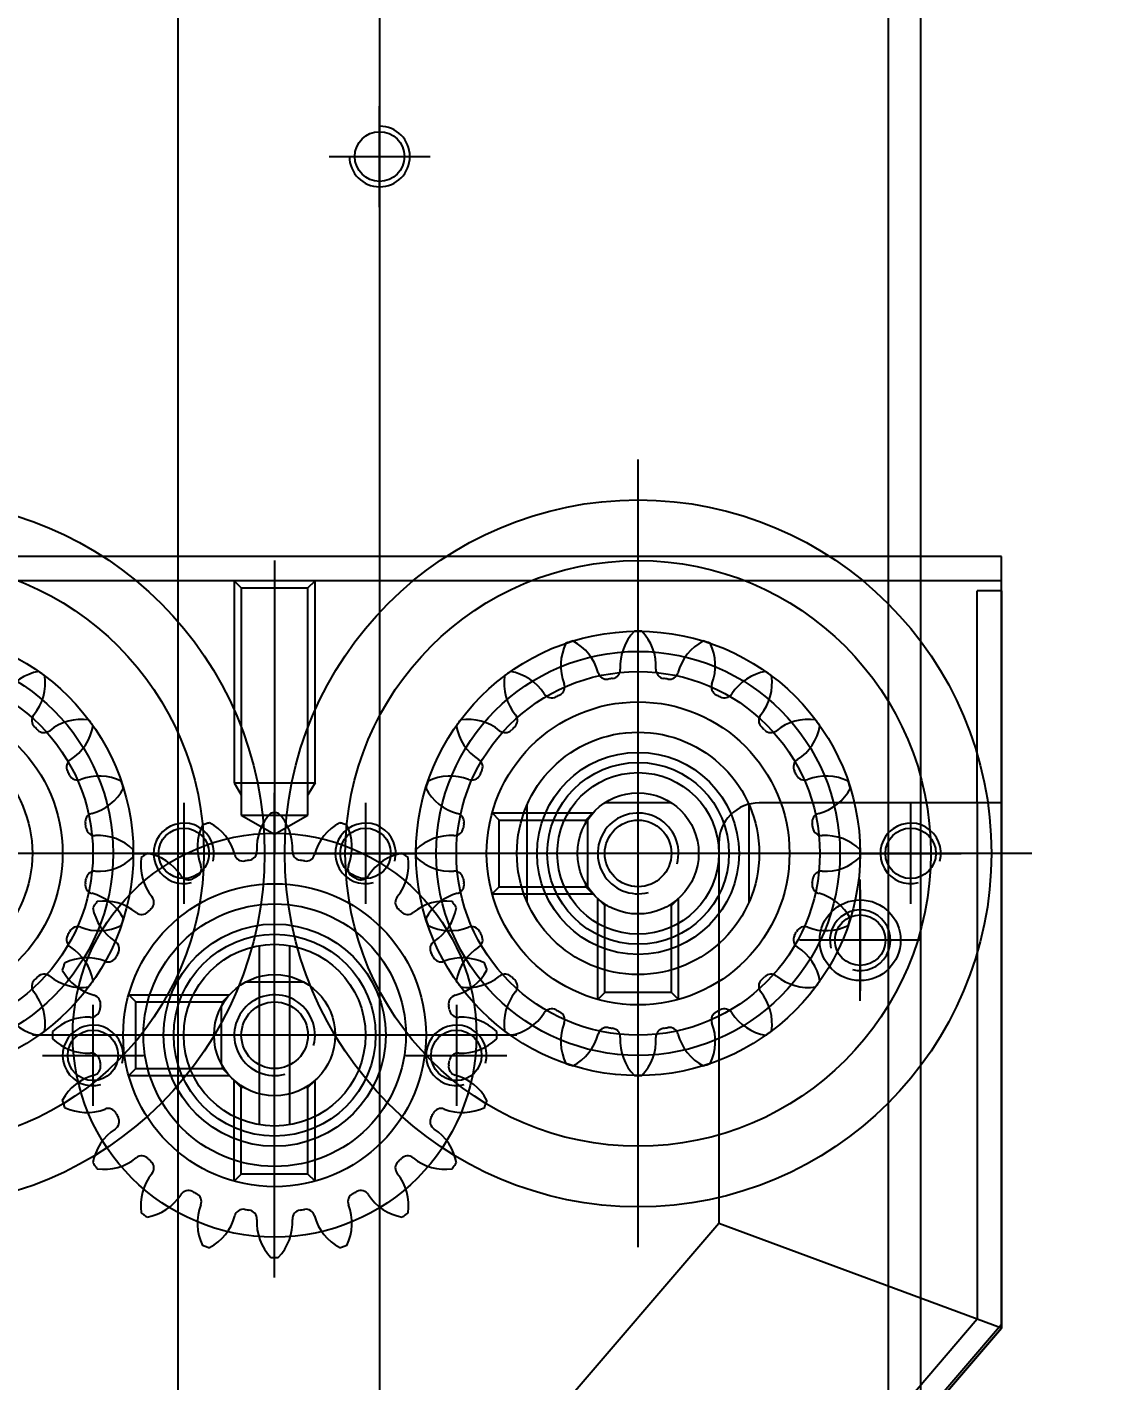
# Model space of a CAD drawing. Header units: inches. Extents: x 0 to 77285, y -118 to 40065.
# Drawn here: x 15607.4 to 15660.8, y 25654.9 to 25722 of the extents above; entities that cross this region are included whole.
import ezdxf

# ---------------------------------------------------------------- set-up
doc = ezdxf.new("R2010")
doc.units = ezdxf.units.IN
doc.header["$LTSCALE"] = 5
doc.header["$MEASUREMENT"] = 0
doc.layers.add('A', color=8, linetype='Continuous')
doc.styles.add('SCI', font='')
doc.styles.get('SCI').set_extended_font_data('Gulim')
doc.dimstyles.new('SCH', dxfattribs={"dimtxt": 2.5, "dimasz": 2, "dimexe": 1.25, "dimexo": 0.625, "dimtad": 1, "dimdec": 8, "dimtxsty": 'SCI', "dimcen": 2.5, "dimclrd": 4, "dimclre": 4, "dimclrt": 7, "dimadec": 8, "dimazin": 2, "dimtfac": 1, "dimtdec": 8, "dimtmove": 0, "dimatfit": 3, "dimfxl": 1, "dimarcsym": 0})

# ---------------------------------------------------------------- blocks, each defined once
blk = doc.blocks.new('A$Cc399747e')
at = {"ltscale": 5}
for p, q in [((1631.792, 1381), (1631.792, 71)), ((1633.392, 1381), (1633.392, 71)), ((1658.592, 71), (1658.592, 1111)), ((1668.592, 71), (1668.592, 1096)), ((1658.592, 563.5), (1658.592, 558.5)), ((1661.092, 561), (1656.092, 561))]:
    blk.add_line(p, q, dxfattribs=at)
for p, q in [((1657.792, 654), (1627.792, 619)), ((1627.792, 619), (1657.792, 654)), ((1628.992, 618.556), (1658.344, 652.8)), ((1641.792, 613.821), (1664.231, 640)), ((1627.792, 619), (1627.792, 582)), ((1627.792, 619), (1641.792, 613.821)), ((1627.792, 582.5), (1627.792, 619)), ((1628.992, 593), (1628.992, 618.556)), ((1663.792, 616.5), (1663.792, 592.5)), ((1645.792, 615), (1645.792, 576)), ((1641.792, 595), (1641.792, 613.821)), ((1663.792, 612), (1663.792, 597)), ((1661.792, 611.729), (1661.792, 606.736)), ((1661.792, 611.729), (1662.142, 611.379)), ((1662.142, 611.379), (1665.442, 611.379)), ((1662.142, 611.379), (1662.142, 607.086)), ((1665.792, 611.729), (1665.442, 611.379)), ((1665.442, 611.379), (1665.442, 607.086)), ((1665.792, 611.729), (1665.792, 606.736)), ((1663.792, 610), (1663.792, 599)), ((1663.042, 608.937), (1663.042, 600.063)), ((1664.542, 608.937), (1664.542, 600.063)), ((1645.792, 608.5), (1645.792, 582.5)), ((1645.792, 608.5), (1645.792, 582.5)), ((1654.792, 603), (1654.792, 608)), ((1672.792, 603), (1672.792, 608)), ((1645.792, 607.5), (1645.792, 583.5)), ((1662.142, 607.086), (1661.792, 606.736)), ((1662.142, 607.086), (1662.271, 607.086)), ((1665.313, 607.086), (1665.442, 607.086)), ((1665.442, 607.086), (1665.792, 606.736)), ((1671.021, 606.5), (1666.028, 606.5)), ((1666.378, 606.15), (1666.028, 606.5)), ((1666.378, 606.15), (1666.378, 606.021)), ((1670.671, 606.15), (1666.378, 606.15)), ((1666.433, 603.077), (1666.433, 605.923)), ((1671.021, 606.5), (1670.671, 606.15)), ((1670.671, 606.15), (1670.671, 602.85)), ((1657.292, 605.5), (1652.292, 605.5)), ((1675.292, 605.5), (1670.292, 605.5)), ((1651.792, 604.5), (1675.792, 604.5)), ((1656.292, 604.5), (1671.292, 604.5)), ((1658.292, 604.5), (1669.292, 604.5)), ((1634.792, 602.8), (1634.792, 596.8)), ((1643.792, 602.729), (1643.792, 597.736)), ((1643.792, 602.729), (1644.142, 602.379)), ((1647.792, 602.729), (1647.442, 602.379)), ((1647.792, 602.729), (1647.792, 597.736)), ((1666.378, 602.85), (1666.028, 602.5)), ((1666.378, 602.98), (1666.378, 602.85)), ((1670.671, 602.85), (1666.378, 602.85)), ((1671.021, 602.5), (1670.671, 602.85)), ((1634.792, 597.3), (1634.792, 602.3)), ((1644.142, 602.379), (1647.442, 602.379)), ((1644.142, 602.379), (1644.142, 598.086)), ((1647.442, 602.379), (1647.442, 598.086)), ((1671.021, 602.5), (1666.028, 602.5)), ((1665.215, 601.859), (1662.369, 601.859)), ((1631.792, 599.8), (1637.792, 599.8)), ((1632.292, 599.8), (1637.292, 599.8)), ((1632.292, 593), (1632.292, 598)), ((1640.292, 597.898), (1640.292, 593.102)), ((1644.142, 598.086), (1643.792, 597.736)), ((1644.142, 598.086), (1644.271, 598.086)), ((1647.313, 598.086), (1647.442, 598.086)), ((1647.442, 598.086), (1647.792, 597.736)), ((1651.292, 597.898), (1651.292, 593.102)), ((1659.292, 593), (1659.292, 598)), ((1668.292, 593), (1668.292, 598)), ((1653.021, 597.5), (1648.028, 597.5)), ((1648.378, 597.15), (1648.028, 597.5)), ((1653.021, 597.5), (1652.671, 597.15)), ((1648.293, 593.843), (1648.293, 597.157)), ((1648.378, 597.15), (1648.378, 597.021)), ((1652.671, 597.15), (1648.378, 597.15)), ((1652.671, 597.15), (1652.671, 593.85)), ((1626.292, 595.5), (1665.292, 595.5)), ((1634.792, 595.5), (1629.792, 595.5)), ((1632.792, 595.5), (1658.792, 595.5)), ((1632.792, 595.5), (1658.792, 595.5)), ((1633.792, 595.5), (1657.792, 595.5)), ((1661.792, 595.5), (1656.792, 595.5)), ((1662.292, 595.5), (1701.292, 595.5)), ((1663.792, 581), (1663.792, 595.553)), ((1670.792, 595.5), (1665.792, 595.5)), ((1668.792, 595.5), (1694.792, 595.5)), ((1668.792, 595.5), (1694.792, 595.5)), ((1669.792, 595.5), (1693.792, 595.5)), ((1663.792, 594.553), (1662.142, 593.6)), ((1665.442, 593.6), (1663.792, 594.553)), ((1648.378, 593.85), (1648.028, 593.5)), ((1648.378, 593.98), (1648.378, 593.85)), ((1652.671, 593.85), (1648.378, 593.85)), ((1653.021, 593.5), (1652.671, 593.85)), ((1653.021, 593.5), (1648.028, 593.5)), ((1665.442, 593.6), (1662.142, 593.6)), ((1662.142, 593.6), (1662.142, 582.35)), ((1665.442, 582.35), (1665.442, 593.6)), ((1627.792, 593), (1639.792, 593)), ((1628.992, 593), (1628.992, 582.5)), ((1644.135, 592.999), (1647.449, 592.999)), ((1661.792, 592), (1662.142, 592.606)), ((1665.792, 592), (1665.442, 592.606)), ((1665.792, 592), (1661.792, 592)), ((1661.792, 592), (1661.792, 582)), ((1665.792, 582), (1665.792, 592)), ((1627.792, 582.5), (1628.992, 582.5)), ((1627.792, 582), (2635.792, 582)), ((1662.142, 582.35), (1661.792, 582)), ((1665.442, 582.35), (1662.142, 582.35)), ((1665.792, 582), (1665.442, 582.35))]:
    blk.add_line(p, q)
at = {"ltscale": 4}
for p, q in [((1657.792, 653.8), (1627.792, 618.8)), ((1627.792, 618.8), (1627.792, 580.8)), ((1627.792, 582), (2635.792, 582)), ((1627.792, 580.8), (2635.792, 580.8))]:
    blk.add_line(p, q, dxfattribs=at)
for centre, radius in [((1663.792, 604.5), 10), ((1645.792, 595.5), 17.5), ((1681.792, 595.5), 17.5), ((1663.792, 604.5), 7.5), ((1663.792, 604.5), 6.5), ((1645.792, 595.5), 14.5), ((1663.792, 604.5), 5.5), ((1681.792, 595.5), 14.5), ((1663.792, 604.5), 5), ((1663.792, 604.5), 4.5), ((1663.792, 604.5), 4.5), ((1663.792, 604.5), 3), ((1663.792, 604.5), 3), ((1654.792, 605.5), 1.25), ((1672.792, 605.5), 1.25), ((1645.792, 595.5), 11), ((1663.792, 604.5), 1.65), ((1681.792, 595.5), 11), ((1645.792, 595.5), 10), ((1681.792, 595.5), 10), ((1645.792, 595.5), 9), ((1681.792, 595.5), 9), ((1645.792, 595.5), 7.5), ((1681.792, 595.5), 7.5), ((1645.792, 595.5), 6), ((1681.792, 595.5), 6), ((1634.792, 599.8), 1.25), ((1645.792, 595.5), 5), ((1645.792, 595.5), 4.5), ((1645.792, 595.5), 4), ((1645.792, 595.5), 3), ((1645.792, 595.5), 3), ((1632.292, 595.5), 1.25), ((1645.792, 595.5), 1.65), ((1659.292, 595.5), 1.25), ((1668.292, 595.5), 1.25)]:
    blk.add_circle(centre, radius)
blk.add_circle((1634.792, 599.8), 2, dxfattribs=at)
at = {"ltscale": 5}
blk.add_circle((1658.592, 561), 1.229, dxfattribs=at)
for centre, radius, start, end in [((1665.404, 613.758), 2.5, 135.86546, 183.15785), ((1663.792, 604.5), 11, 90, 90.94936), ((1663.792, 604.5), 11, 89.05064, 90), ((1662.18, 613.758), 2.5, 356.84215, 44.13454), ((1662.464, 613.803), 2.5, 153.86546, 201.15785), ((1663.792, 604.5), 11, 108, 108.94936), ((1663.792, 604.5), 11, 107.05064, 108), ((1659.398, 612.807), 2.5, 14.84215, 62.13454), ((1668.186, 612.807), 2.5, 117.86546, 165.15785), ((1663.792, 604.5), 11, 72, 72.94936), ((1663.792, 604.5), 11, 71.05064, 72), ((1665.12, 613.803), 2.5, 338.84215, 26.13454), ((1659.655, 612.937), 2.5, 171.86546, 219.15785), ((1663.792, 604.5), 11, 126, 126.94936), ((1663.792, 604.5), 11, 125.05064, 126), ((1657.046, 611.042), 2.5, 32.84215, 80.13454), ((1662.242, 613.56), 0.442, 194.84215, 279.71096), ((1662.467, 613.596), 0.442, 278.28904, 3.15785), ((1665.117, 613.596), 0.442, 176.84215, 261.71096), ((1665.343, 613.56), 0.442, 260.28904, 345.15785), ((1670.538, 611.042), 2.5, 99.86546, 147.15785), ((1667.929, 612.937), 2.5, 320.84215, 8.13454), ((1663.792, 604.5), 11, 54, 54.94936), ((1663.792, 604.5), 11, 53.05064, 54), ((1659.721, 612.741), 0.442, 296.28904, 21.15785), ((1663.792, 604.5), 8.75, 99, 99.71096), ((1663.792, 604.5), 8.75, 98.28904, 99), ((1663.792, 604.5), 8.75, 81, 81.71096), ((1663.792, 604.5), 8.75, 80.28904, 81), ((1667.863, 612.741), 0.442, 158.84215, 243.71096), ((1659.518, 612.637), 0.442, 212.84215, 297.71096), ((1663.792, 604.5), 8.75, 117, 117.71096), ((1663.792, 604.5), 8.75, 116.28904, 117), ((1663.792, 604.5), 8.75, 63, 63.71096), ((1663.792, 604.5), 8.75, 62.28904, 63), ((1668.066, 612.637), 0.442, 242.28904, 327.15785), ((1657.374, 611.08), 0.442, 314.28904, 39.15785), ((1670.21, 611.08), 0.442, 140.84215, 225.71096), ((1663.792, 604.5), 11, 144, 144.94936), ((1657.25, 611.246), 2.5, 189.86546, 237.15785), ((1663.792, 604.5), 11, 143.05064, 144), ((1655.355, 608.637), 2.5, 50.84215, 98.13454), ((1657.213, 610.918), 0.442, 230.84215, 315.71096), ((1663.792, 604.5), 8.75, 135, 135.71096), ((1663.792, 604.5), 8.75, 134.28904, 135), ((1663.792, 604.5), 8.75, 45, 45.71096), ((1663.792, 604.5), 8.75, 44.28904, 45), ((1670.372, 610.918), 0.442, 224.28904, 309.15785), ((1672.229, 608.637), 2.5, 81.86546, 129.15785), ((1670.334, 611.246), 2.5, 302.84215, 350.13454), ((1663.792, 604.5), 11, 36, 36.94936), ((1663.792, 604.5), 11, 35.05064, 36), ((1655.655, 608.774), 0.442, 332.28904, 57.15785), ((1671.929, 608.774), 0.442, 122.84215, 207.71096), ((1663.792, 604.5), 11, 161.05064, 162), ((1654.489, 605.828), 2.5, 68.84215, 116.13454), ((1655.551, 608.571), 0.442, 248.84215, 333.71096), ((1663.792, 604.5), 8.75, 153, 153.71096), ((1663.792, 604.5), 8.75, 152.28904, 153), ((1663.792, 604.5), 8.75, 27, 27.71096), ((1663.792, 604.5), 8.75, 26.28904, 27), ((1672.033, 608.571), 0.442, 206.28904, 291.15785), ((1673.095, 605.828), 2.5, 63.86546, 111.15785), ((1663.792, 604.5), 11, 18, 18.94936), ((1663.792, 604.5), 11, 162, 162.94936), ((1655.486, 608.894), 2.5, 207.86546, 255.15785), ((1672.098, 608.894), 2.5, 284.84215, 332.13454), ((1663.792, 604.5), 11, 17.05064, 18), ((1654.792, 605.5), 1.5, 165, 105), ((1672.792, 605.5), 1.5, 165, 105), ((1645.792, 595.5), 11, 108, 108.94936), ((1645.792, 595.5), 11, 107.05064, 108), ((1641.398, 603.807), 2.5, 14.84215, 62.13454), ((1647.404, 604.758), 2.5, 135.86546, 183.15785), ((1645.792, 595.5), 11, 90, 90.94936), ((1645.792, 595.5), 11, 89.05064, 90), ((1644.18, 604.758), 2.5, 356.84215, 44.13454), ((1650.186, 603.807), 2.5, 117.86546, 165.15785), ((1645.792, 595.5), 11, 72, 72.94936), ((1645.792, 595.5), 11, 71.05064, 72), ((1654.732, 606.051), 0.442, 350.28904, 75.15785), ((1663.792, 604.5), 8.75, 170.28904, 171), ((1663.792, 604.5), 2, 165, 105), ((1672.852, 606.051), 0.442, 104.84215, 189.71096), ((1663.792, 604.5), 8.75, 9, 9.71096), ((1644.464, 604.803), 2.5, 153.86546, 201.15785), ((1647.12, 604.803), 2.5, 338.84215, 26.13454), ((1654.534, 602.888), 2.5, 86.84215, 134.13454), ((1654.697, 605.825), 0.442, 266.84215, 351.71096), ((1663.792, 604.5), 8.75, 171, 171.71096), ((1663.792, 604.5), 8.75, 8.28904, 9), ((1672.888, 605.825), 0.442, 188.28904, 273.15785), ((1673.05, 602.888), 2.5, 45.86546, 93.15785), ((1644.467, 604.596), 0.442, 278.28904, 3.15785), ((1647.117, 604.596), 0.442, 176.84215, 261.71096), ((1663.792, 604.5), 11, 179.05064, 180), ((1663.792, 604.5), 11, 360, 0.94936), ((1641.655, 603.937), 2.5, 171.86546, 219.15785), ((1645.792, 595.5), 11, 126, 126.94936), ((1645.792, 595.5), 11, 125.05064, 126), ((1639.046, 602.042), 2.5, 32.84215, 80.13454), ((1641.721, 603.741), 0.442, 296.28904, 21.15785), ((1644.242, 604.56), 0.442, 194.84215, 279.71096), ((1645.792, 595.5), 8.75, 99, 99.71096), ((1645.792, 595.5), 8.75, 98.28904, 99), ((1645.792, 595.5), 8.75, 81, 81.71096), ((1645.792, 595.5), 8.75, 80.28904, 81), ((1647.343, 604.56), 0.442, 260.28904, 345.15785), ((1649.863, 603.741), 0.442, 158.84215, 243.71096), ((1652.538, 602.042), 2.5, 99.86546, 147.15785), ((1649.929, 603.937), 2.5, 320.84215, 8.13454), ((1645.792, 595.5), 11, 54, 54.94936), ((1645.792, 595.5), 11, 53.05064, 54), ((1663.792, 604.5), 11, 180, 180.94936), ((1654.534, 606.112), 2.5, 225.86546, 273.15785), ((1673.05, 606.112), 2.5, 266.84215, 314.13454), ((1663.792, 604.5), 11, 359.05064, 0), ((1677.655, 603.937), 2.5, 171.86546, 219.15785), ((1681.792, 595.5), 11, 126, 126.94936), ((1681.792, 595.5), 11, 125.05064, 126), ((1675.046, 602.042), 2.5, 32.84215, 80.13454), ((1641.518, 603.637), 0.442, 212.84215, 297.71096), ((1645.792, 595.5), 8.75, 117, 117.71096), ((1645.792, 595.5), 8.75, 116.28904, 117), ((1645.792, 595.5), 8.75, 63, 63.71096), ((1645.792, 595.5), 8.75, 62.28904, 63), ((1650.066, 603.637), 0.442, 242.28904, 327.15785), ((1654.697, 603.175), 0.442, 8.28904, 93.15785), ((1663.792, 604.5), 8.75, 188.28904, 189), ((1663.792, 604.5), 8.75, 351, 351.71096), ((1672.888, 603.175), 0.442, 86.84215, 171.71096), ((1654.732, 602.95), 0.442, 284.84215, 9.71096), ((1663.792, 604.5), 8.75, 189, 189.71096), ((1672.852, 602.95), 0.442, 170.28904, 255.15785), ((1663.792, 604.5), 8.75, 350.28904, 351), ((1645.792, 595.5), 11, 144, 144.94936), ((1645.792, 595.5), 11, 143.05064, 144), ((1637.355, 599.637), 2.5, 50.84215, 98.13454), ((1639.374, 602.08), 0.442, 314.28904, 39.15785), ((1652.21, 602.08), 0.442, 140.84215, 225.71096), ((1654.229, 599.637), 2.5, 81.86546, 129.15785), ((1655.486, 600.106), 2.5, 104.84215, 152.13454), ((1645.792, 595.5), 11, 36, 36.94936), ((1645.792, 595.5), 11, 35.05064, 36), ((1672.098, 600.106), 2.5, 27.86546, 75.15785), ((1681.792, 595.5), 11, 144, 144.94936), ((1681.792, 595.5), 11, 143.05064, 144), ((1673.355, 599.637), 2.5, 50.84215, 98.13454), ((1675.374, 602.08), 0.442, 314.28904, 39.15785), ((1634.792, 599.8), 1.5, 75, 15), ((1639.25, 602.246), 2.5, 189.86546, 237.15785), ((1639.213, 601.918), 0.442, 230.84215, 315.71096), ((1645.792, 595.5), 8.75, 135, 135.71096), ((1645.792, 595.5), 8.75, 134.28904, 135), ((1645.792, 595.5), 8.75, 45, 45.71096), ((1645.792, 595.5), 8.75, 44.28904, 45), ((1652.372, 601.918), 0.442, 224.28904, 309.15785), ((1663.792, 604.5), 11, 197.05064, 198), ((1652.334, 602.246), 2.5, 302.84215, 350.13454), ((1675.25, 602.246), 2.5, 189.86546, 237.15785), ((1663.792, 604.5), 11, 342, 342.94936), ((1675.213, 601.918), 0.442, 230.84215, 315.71096), ((1681.792, 595.5), 8.75, 135, 135.71096), ((1681.792, 595.5), 8.75, 134.28904, 135), ((1663.792, 604.5), 11, 198, 198.94936), ((1654.489, 603.172), 2.5, 243.86546, 291.15785), ((1655.551, 600.429), 0.442, 26.28904, 111.15785), ((1663.792, 604.5), 8.75, 206.28904, 207), ((1663.792, 604.5), 8.75, 333, 333.71096), ((1672.033, 600.429), 0.442, 68.84215, 153.71096), ((1673.095, 603.172), 2.5, 248.84215, 296.13454), ((1663.792, 604.5), 11, 341.05064, 342), ((1637.655, 599.774), 0.442, 332.28904, 57.15785), ((1653.929, 599.774), 0.442, 122.84215, 207.71096), ((1655.655, 600.226), 0.442, 302.84215, 27.71096), ((1663.792, 604.5), 8.75, 207, 207.71096), ((1671.929, 600.226), 0.442, 152.28904, 237.15785), ((1663.792, 604.5), 8.75, 332.28904, 333), ((1673.655, 599.774), 0.442, 332.28904, 57.15785), ((1636.489, 596.828), 2.5, 68.84215, 116.13454), ((1637.551, 599.571), 0.442, 248.84215, 333.71096), ((1645.792, 595.5), 8.75, 153, 153.71096), ((1645.792, 595.5), 8.75, 152.28904, 153), ((1645.792, 595.5), 8.75, 27, 27.71096), ((1645.792, 595.5), 8.75, 26.28904, 27), ((1654.033, 599.571), 0.442, 206.28904, 291.15785), ((1655.095, 596.828), 2.5, 63.86546, 111.15785), ((1657.25, 597.754), 2.5, 122.84215, 170.13454), ((1672.489, 596.828), 2.5, 68.84215, 116.13454), ((1670.334, 597.754), 2.5, 9.86546, 57.15785), ((1673.551, 599.571), 0.442, 248.84215, 333.71096), ((1681.792, 595.5), 8.75, 153, 153.71096), ((1681.792, 595.5), 8.75, 152.28904, 153), ((1645.792, 595.5), 11, 162, 162.94936), ((1637.486, 599.894), 2.5, 207.86546, 255.15785), ((1645.792, 595.5), 11, 161.05064, 162), ((1654.098, 599.894), 2.5, 284.84215, 332.13454), ((1645.792, 595.5), 11, 18, 18.94936), ((1645.792, 595.5), 11, 17.05064, 18), ((1681.792, 595.5), 11, 162, 162.94936), ((1673.486, 599.894), 2.5, 207.86546, 255.15785), ((1681.792, 595.5), 11, 161.05064, 162), ((1663.792, 604.5), 11, 215.05064, 216), ((1663.792, 604.5), 11, 216, 216.94936), ((1655.355, 600.363), 2.5, 261.86546, 309.15785), ((1657.213, 598.082), 0.442, 44.28904, 129.15785), ((1663.792, 604.5), 8.75, 224.28904, 225), ((1663.792, 604.5), 8.75, 225, 225.71096), ((1657.374, 597.921), 0.442, 320.84215, 45.71096), ((1670.21, 597.921), 0.442, 134.28904, 219.15785), ((1663.792, 604.5), 8.75, 314.28904, 315), ((1663.792, 604.5), 8.75, 315, 315.71096), ((1670.372, 598.082), 0.442, 50.84215, 135.71096), ((1672.229, 600.363), 2.5, 230.84215, 278.13454), ((1663.792, 604.5), 11, 323.05064, 324), ((1663.792, 604.5), 11, 324, 324.94936), ((1636.732, 597.051), 0.442, 350.28904, 75.15785), ((1645.792, 595.5), 2, 165, 105), ((1654.852, 597.051), 0.442, 104.84215, 189.71096), ((1659.655, 596.063), 2.5, 140.84215, 188.13454), ((1667.929, 596.063), 2.5, 351.86546, 39.15785), ((1672.732, 597.051), 0.442, 350.28904, 75.15785), ((1632.292, 595.5), 1.5, 165, 105), ((1636.697, 596.825), 0.442, 266.84215, 351.71096), ((1645.792, 595.5), 8.75, 171, 171.71096), ((1645.792, 595.5), 8.75, 170.28904, 171), ((1645.792, 595.5), 8.75, 9, 9.71096), ((1645.792, 595.5), 8.75, 8.28904, 9), ((1654.888, 596.825), 0.442, 188.28904, 273.15785), ((1657.046, 597.958), 2.5, 279.86546, 327.15785), ((1659.292, 595.5), 1.5, 165, 105), ((1659.518, 596.363), 0.442, 62.28904, 147.15785), ((1663.792, 604.5), 8.75, 242.28904, 243), ((1663.792, 604.5), 8.75, 243, 243.71096), ((1659.721, 596.259), 0.442, 338.84215, 63.71096), ((1668.292, 595.5), 1.5, 165, 105), ((1667.863, 596.259), 0.442, 116.28904, 201.15785), ((1663.792, 604.5), 8.75, 296.28904, 297), ((1663.792, 604.5), 8.75, 297, 297.71096), ((1668.066, 596.363), 0.442, 32.84215, 117.71096), ((1670.538, 597.958), 2.5, 212.84215, 260.13454), ((1672.697, 596.825), 0.442, 266.84215, 351.71096), ((1681.792, 595.5), 8.75, 171, 171.71096), ((1681.792, 595.5), 8.75, 170.28904, 171), ((1636.534, 593.888), 2.5, 86.84215, 134.13454), ((1655.05, 593.888), 2.5, 45.86546, 93.15785), ((1662.464, 595.197), 2.5, 158.84215, 206.13454), ((1662.242, 595.44), 0.442, 80.28904, 165.15785), ((1663.792, 604.5), 8.75, 260.28904, 261), ((1663.792, 604.5), 8.75, 261, 261.71096), ((1663.792, 604.5), 8.75, 278.28904, 279), ((1663.792, 604.5), 8.75, 279, 279.71096), ((1665.343, 595.44), 0.442, 14.84215, 99.71096), ((1665.12, 595.197), 2.5, 333.86546, 21.15785), ((1672.534, 593.888), 2.5, 86.84215, 134.13454), ((1645.792, 595.5), 11, 179.05064, 180), ((1645.792, 595.5), 11, 180, 180.94936), ((1636.534, 597.112), 2.5, 225.86546, 273.15785), ((1655.05, 597.112), 2.5, 266.84215, 314.13454), ((1645.792, 595.5), 11, 360, 0.94936), ((1645.792, 595.5), 11, 359.05064, 0), ((1663.792, 604.5), 11, 233.05064, 234), ((1663.792, 604.5), 11, 234, 234.94936), ((1659.398, 596.194), 2.5, 297.86546, 345.15785), ((1662.467, 595.405), 0.442, 356.84215, 81.71096), ((1665.404, 595.243), 2.5, 176.84215, 224.13454), ((1662.18, 595.243), 2.5, 315.86546, 3.15785), ((1665.117, 595.405), 0.442, 98.28904, 183.15785), ((1668.186, 596.194), 2.5, 194.84215, 242.13454), ((1663.792, 604.5), 11, 305.05064, 306), ((1663.792, 604.5), 11, 306, 306.94936), ((1681.792, 595.5), 11, 179.05064, 180), ((1681.792, 595.5), 11, 180, 180.94936), ((1672.534, 597.112), 2.5, 225.86546, 273.15785), ((1636.697, 594.175), 0.442, 8.28904, 93.15785), ((1639.792, 595), 2, 270, 0), ((1654.888, 594.175), 0.442, 86.84215, 171.71096), ((1672.697, 594.175), 0.442, 8.28904, 93.15785), ((1636.732, 593.95), 0.442, 284.84215, 9.71096), ((1645.792, 595.5), 8.75, 188.28904, 189), ((1645.792, 595.5), 8.75, 189, 189.71096), ((1654.852, 593.95), 0.442, 170.28904, 255.15785), ((1645.792, 595.5), 8.75, 350.28904, 351), ((1645.792, 595.5), 8.75, 351, 351.71096), ((1663.792, 604.5), 11, 251.05064, 252), ((1663.792, 604.5), 11, 252, 252.94936), ((1663.792, 604.5), 11, 287.05064, 288), ((1663.792, 604.5), 11, 288, 288.94936), ((1672.732, 593.95), 0.442, 284.84215, 9.71096), ((1681.792, 595.5), 8.75, 188.28904, 189), ((1681.792, 595.5), 8.75, 189, 189.71096), ((1637.486, 591.106), 2.5, 104.84215, 152.13454), ((1654.098, 591.106), 2.5, 27.86546, 75.15785), ((1663.792, 604.5), 11, 269.05064, 270), ((1663.792, 604.5), 11, 270, 270.94936), ((1673.486, 591.106), 2.5, 104.84215, 152.13454), ((1645.792, 595.5), 11, 197.05064, 198), ((1645.792, 595.5), 11, 198, 198.94936), ((1636.489, 594.172), 2.5, 243.86546, 291.15785), ((1637.551, 591.429), 0.442, 26.28904, 111.15785), ((1654.033, 591.429), 0.442, 68.84215, 153.71096), ((1655.095, 594.172), 2.5, 248.84215, 296.13454), ((1645.792, 595.5), 11, 341.05064, 342), ((1645.792, 595.5), 11, 342, 342.94936), ((1681.792, 595.5), 11, 197.05064, 198), ((1681.792, 595.5), 11, 198, 198.94936), ((1672.489, 594.172), 2.5, 243.86546, 291.15785), ((1673.551, 591.429), 0.442, 26.28904, 111.15785), ((1637.655, 591.226), 0.442, 302.84215, 27.71096), ((1645.792, 595.5), 8.75, 206.28904, 207), ((1645.792, 595.5), 8.75, 207, 207.71096), ((1653.929, 591.226), 0.442, 152.28904, 237.15785), ((1645.792, 595.5), 8.75, 332.28904, 333), ((1645.792, 595.5), 8.75, 333, 333.71096), ((1673.655, 591.226), 0.442, 302.84215, 27.71096), ((1681.792, 595.5), 8.75, 206.28904, 207), ((1681.792, 595.5), 8.75, 207, 207.71096), ((1639.25, 588.754), 2.5, 122.84215, 170.13454), ((1652.334, 588.754), 2.5, 9.86546, 57.15785), ((1675.25, 588.754), 2.5, 122.84215, 170.13454), ((1645.792, 595.5), 11, 215.05064, 216), ((1637.355, 591.363), 2.5, 261.86546, 309.15785), ((1639.213, 589.082), 0.442, 44.28904, 129.15785), ((1645.792, 595.5), 8.75, 224.28904, 225), ((1645.792, 595.5), 8.75, 225, 225.71096), ((1639.374, 588.921), 0.442, 320.84215, 45.71096), ((1652.21, 588.921), 0.442, 134.28904, 219.15785), ((1645.792, 595.5), 8.75, 314.28904, 315), ((1645.792, 595.5), 8.75, 315, 315.71096), ((1652.372, 589.082), 0.442, 50.84215, 135.71096), ((1654.229, 591.363), 2.5, 230.84215, 278.13454), ((1645.792, 595.5), 11, 324, 324.94936), ((1681.792, 595.5), 11, 215.05064, 216), ((1673.355, 591.363), 2.5, 261.86546, 309.15785), ((1675.213, 589.082), 0.442, 44.28904, 129.15785), ((1681.792, 595.5), 8.75, 224.28904, 225), ((1681.792, 595.5), 8.75, 225, 225.71096), ((1675.374, 588.921), 0.442, 320.84215, 45.71096), ((1645.792, 595.5), 11, 216, 216.94936), ((1641.655, 587.063), 2.5, 140.84215, 188.13454), ((1649.929, 587.063), 2.5, 351.86546, 39.15785), ((1645.792, 595.5), 11, 323.05064, 324), ((1681.792, 595.5), 11, 216, 216.94936), ((1677.655, 587.063), 2.5, 140.84215, 188.13454), ((1639.046, 588.958), 2.5, 279.86546, 327.15785), ((1641.518, 587.363), 0.442, 62.28904, 147.15785), ((1645.792, 595.5), 8.75, 242.28904, 243), ((1645.792, 595.5), 8.75, 243, 243.71096), ((1641.721, 587.259), 0.442, 338.84215, 63.71096), ((1649.863, 587.259), 0.442, 116.28904, 201.15785), ((1645.792, 595.5), 8.75, 296.28904, 297), ((1645.792, 595.5), 8.75, 297, 297.71096), ((1650.066, 587.363), 0.442, 32.84215, 117.71096), ((1652.538, 588.958), 2.5, 212.84215, 260.13454), ((1675.046, 588.958), 2.5, 279.86546, 327.15785), ((1645.792, 595.5), 11, 233.05064, 234), ((1645.792, 595.5), 11, 234, 234.94936), ((1644.464, 586.197), 2.5, 158.84215, 206.13454), ((1641.398, 587.194), 2.5, 297.86546, 345.15785), ((1644.242, 586.44), 0.442, 80.28904, 165.15785), ((1645.792, 595.5), 8.75, 260.28904, 261), ((1645.792, 595.5), 8.75, 261, 261.71096), ((1644.467, 586.405), 0.442, 356.84215, 81.71096), ((1647.117, 586.405), 0.442, 98.28904, 183.15785), ((1645.792, 595.5), 8.75, 278.28904, 279), ((1645.792, 595.5), 8.75, 279, 279.71096), ((1647.343, 586.44), 0.442, 14.84215, 99.71096), ((1650.186, 587.194), 2.5, 194.84215, 242.13454), ((1647.12, 586.197), 2.5, 333.86546, 21.15785), ((1645.792, 595.5), 11, 305.05064, 306), ((1645.792, 595.5), 11, 306, 306.94936), ((1681.792, 595.5), 11, 233.05064, 234), ((1681.792, 595.5), 11, 234, 234.94936), ((1647.404, 586.243), 2.5, 176.84215, 224.13454), ((1644.18, 586.243), 2.5, 315.86546, 3.15785), ((1645.792, 595.5), 11, 251.05064, 252), ((1645.792, 595.5), 11, 252, 252.94936), ((1645.792, 595.5), 11, 269.05064, 270), ((1645.792, 595.5), 11, 270, 270.94936), ((1645.792, 595.5), 11, 287.05064, 288), ((1645.792, 595.5), 11, 288, 288.94936)]:
    blk.add_arc(centre, radius, start, end)
blk.add_arc((1658.592, 561), 1.5, 0, 270, dxfattribs=at)
blk = doc.blocks.new('*D366')
at = {"color": 4, "lineweight": -2, "transparency": 16777216}
for p, q in [((12554.65, 23925.55), (12554.65, 28076.143)), ((17979.65, 23925.05), (17979.65, 28076.143)), ((12714.65, 27976.143), (17819.65, 27976.143))]:
    blk.add_line(p, q, dxfattribs=at)
at = {"color": 4, "transparency": 16777216}
for points in [[(12714.65, 28002.81), (12714.65, 27949.477), (12554.65, 27976.143)], [(17819.65, 28002.81), (17819.65, 27949.477), (17979.65, 27976.143)]]:
    blk.add_solid(points, dxfattribs=at)
at = {"layer": 'Defpoints', "color": 0, "transparency": 16777216}
for p in [(17979.65, 27976.143), (12554.65, 23875.55), (17979.65, 23875.05)]:
    blk.add_point(p, dxfattribs=at)
at = {"color": 7, "transparency": 16777216, "insert": (15267.15, 28128.806), "char_height": 200, "attachment_point": 5, "style": 'SCI'}
blk.add_mtext('5425', dxfattribs=at)
blk = doc.blocks.new('*D367')
at = {"color": 4, "lineweight": -2, "transparency": 16777216}
for p, q in [((12554.65, 23925.55), (12554.65, 29140.675)), ((21064.65, 23433.05), (21064.65, 29140.675)), ((12714.65, 29040.675), (20904.65, 29040.675))]:
    blk.add_line(p, q, dxfattribs=at)
at = {"color": 4, "transparency": 16777216}
for points in [[(12714.65, 29067.342), (12714.65, 29014.009), (12554.65, 29040.675)], [(20904.65, 29067.342), (20904.65, 29014.009), (21064.65, 29040.675)]]:
    blk.add_solid(points, dxfattribs=at)
at = {"layer": 'Defpoints', "color": 0, "transparency": 16777216}
for p in [(21064.65, 29040.675), (12554.65, 23875.55), (21064.65, 23383.05)]:
    blk.add_point(p, dxfattribs=at)
at = {"color": 7, "transparency": 16777216, "insert": (16809.65, 29193.472), "char_height": 200, "attachment_point": 5, "style": 'SCI'}
blk.add_mtext('8510', dxfattribs=at)
blk = doc.blocks.new('*D374')
at = {"color": 4, "lineweight": -2, "transparency": 16777216}
for p, q in [((12554.65, 23925.55), (12554.65, 30215.876)), ((37924.65, 23433.05), (37924.65, 30215.876)), ((12714.65, 30115.876), (37764.65, 30115.876))]:
    blk.add_line(p, q, dxfattribs=at)
at = {"color": 4, "transparency": 16777216}
for points in [[(12714.65, 30142.543), (12714.65, 30089.21), (12554.65, 30115.876)], [(37764.65, 30142.543), (37764.65, 30089.21), (37924.65, 30115.876)]]:
    blk.add_solid(points, dxfattribs=at)
at = {"layer": 'Defpoints', "color": 0, "transparency": 16777216}
for p in [(37924.65, 30115.876), (12554.65, 23875.55), (37924.65, 23383.05)]:
    blk.add_point(p, dxfattribs=at)
at = {"color": 7, "transparency": 16777216, "insert": (25239.65, 30268.539), "char_height": 200, "attachment_point": 5, "style": 'SCI'}
blk.add_mtext('25370', dxfattribs=at)

msp = doc.modelspace()

# ---------------------------------------------------------------- block references
at = {"layer": 'A', "rotation": 180}
msp.add_blockref('A$Cc399747e', (17283.44187244, 26276.55060516), dxfattribs=at)

# ---------------------------------------------------------------- dimensions: what is measured, and where the dimension line sits
for base, p2, picture, middle in [((37924.649780898, 30115.8761734788), (37924.649780898, 23383.0504762948), '*D374', (25239.649780898, 30268.5392893244)), ((21064.649780898, 29040.6754827387), (21064.649780898, 23383.0504762948), '*D367', (16809.649780898, 29193.4717543765)), ((17979.649780898, 27976.1433020648), (17979.649780898, 23875.0504762948), '*D366', (15267.149780898, 28128.8064179103))]:
    dim = msp.add_linear_dim(base=base, p1=(12554.649780898, 23875.5504762968), p2=p2, dimstyle='SCH', override={"dimscale": 80})
    dim.commit()
    dim.dimension.update_dxf_attribs({"geometry": picture, "text_midpoint": middle})

doc.saveas('drawing.dxf')
